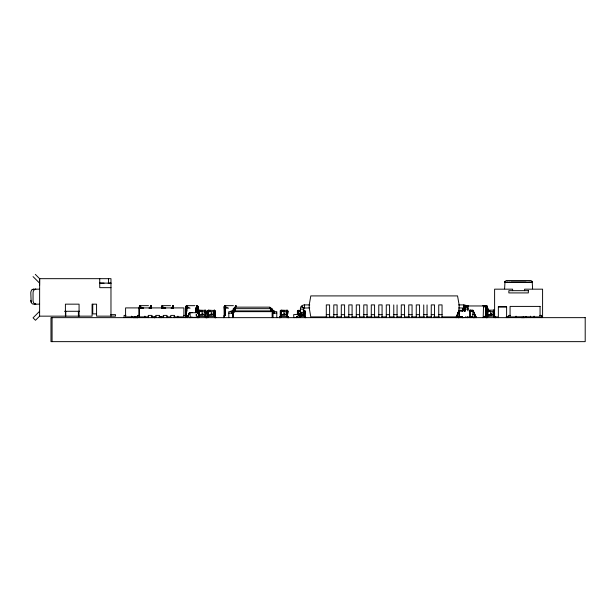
<?xml version="1.0" encoding="UTF-8"?>
<svg xmlns="http://www.w3.org/2000/svg" width="616" height="616" viewBox="0 0 616 616"><rect width="100%" height="100%" fill="white"/><g stroke="black" fill="none" stroke-linecap="round" stroke-linejoin="round"><path stroke-width="0.92" d="M473.835 311.927L473.157 310.279L469.97 310.156L469.977 317.633L472.549 317.248L474.074 317.648L474.474 316.786L475.768 317.648M483.19 317.648L483.498 306.706L487.187 306.56L487.148 314.845L486.963 310.241M197.528 313.19L197.466 306.329L197.759 313.097M161.584 308.47L161.6 306.56L161.5 308.362M233.287 316.755L233.31 313.151L228.813 313.151M151.274 307.869L151.251 306.052L150.358 305.96L150.681 305.675L151.405 306.56L151.351 308.385L151.29 306.106L150.512 305.659L151.39 306.383L151.005 308.508L151.005 306.706M173.442 308.385L173.373 306.106L172.596 305.659L173.481 306.383L173.196 306.706L173.227 305.921L172.449 305.96L173.342 306.052L173.496 308.362M197.805 313.305L197.713 306.052L196.82 305.96L197.605 305.921L197.567 306.706L197.851 306.383L196.966 305.659L197.867 306.56L197.867 312.866M39.609 285.416L39.655 278.725L35.297 274.359M151.236 307.946L151.251 306.052L151.059 308.27M197.636 313.613L197.713 306.052L197.544 312.897M214.314 310.171L213.991 310.456L215.038 311.057L214.684 316.886L214.738 311.203L214.137 310.156L214.776 310.418L214.776 317.386L214.884 310.549L208.439 310.156L207.546 311.057L207.546 316.755L207.969 317.017L206.791 317.648L207.068 316.809L206.814 317.648M304.604 317.425L305.482 317.525L305.359 317.125L305.659 317.648L304.604 317.425L305.659 317.648L305.382 316.786L305.636 317.648L304.912 316.894L305.374 317.648L305.474 316.971L304.912 316.894L304.905 317.648L304.011 310.156L304.905 311.057L304.55 316.886L304.612 311.203L303.857 310.456L304.889 310.88L304.643 317.386L304.758 310.549L303.857 310.456M494.209 314.992L494.248 311.203L493.647 310.156L494.286 310.418L494.386 317.263M472.857 311.057L472.765 316.755L470.008 316.886L472.449 317.109L470.047 316.755L470.016 311.203L472.857 311.057L472.703 310.156M487.187 306.56L487.048 315.153L486.732 305.775L483.075 305.659M233.125 313.367L233.156 311.658L233.11 313.452M504.596 288.835L505.028 281.273L504.92 282.382L505.312 281.835L505.551 282.382L506.237 281.835L506.568 282.382L507.576 281.835L507.961 282.382L509.293 281.835L509.671 282.382L511.326 281.835L525.872 281.835L527.527 282.382L527.904 281.835L529.236 282.382L529.621 281.835L530.63 282.382L530.961 281.835L531.647 282.382L531.885 281.835L532.278 282.382L532.17 281.273L532.601 288.835M464.218 310.379L464.472 305.659L468.06 305.659M486.34 314.799L486.432 311.203L486.563 316.601L486.563 311.203M139.439 315.839L139.524 313.097M139.663 308.531L139.817 306.329M161.746 308.531L161.9 306.329M197.135 305.675L197.867 306.56L197.674 312.951L197.436 306.291L197.482 313.359M234.057 310.156L235.62 307.746M140.163 306.699L140.317 305.659L148.479 305.659M162.254 306.699L162.401 305.659L170.563 305.659M186.625 306.699L186.771 305.659L194.933 305.659M225.086 306.699L225.233 305.659L233.395 305.659M456.302 317.648L456.325 316.894L456.833 316.971L455.863 317.648L456.756 316.077M269.977 307.746L270.786 308.408L270.786 310.156L271.048 309.409L270.124 307.908M231.916 313.452L231.993 311.658L232.124 313.452M456.795 317.648L457.742 316.786L458.15 317.648L462.2 317.386L462.2 316.601L460.26 316.601L462.216 317.017L462.239 317.633M140.186 306.106L140.163 306.56L143.628 308.169L140.071 308.115M162.27 306.106L162.254 306.56L165.712 308.169L162.162 308.115M186.64 306.106L186.625 306.56L190.082 308.169L186.532 308.115A17.21 0.447 -86.8 0 1 185.963 316.516L185.254 317.648M199.784 311.927L199.299 310.156L205.636 310.418L205.898 316.755L205.359 317.579L206.653 317.648L206.375 316.786L206.63 317.648L205.267 317.225M208.924 311.927L208.439 310.156L207.838 311.203L207.9 316.886L207.838 311.203L208.593 310.456L207.808 310.418L207.546 311.057M225.102 306.106L225.086 306.56L228.544 308.169L224.994 308.115A17.21 0.447 -86.8 0 1 224.424 316.516L223.716 317.648M281.658 311.927L281.173 310.156L287.51 310.418L287.51 317.386L287.618 310.549L286.725 310.456L287.325 310.279L287.772 311.057L287.372 316.978L287.772 311.057L286.871 310.156L287.772 317.648M298.791 311.927L298.313 310.156L297.713 311.203L297.513 314.899M462.2 311.203L462.239 310.171L462.2 311.203L459.367 311.057L458.997 316.154L459.451 316.755L462.2 316.601L459.775 317.109L462.216 317.017L460.129 317.263L462.2 317.386L462.208 316.886M470.031 310.549L469.977 310.171M470.047 316.924L470.023 317.386L474.074 317.648L474.366 316.809L475.429 317.648M198.406 316.755L198.706 311.203L199.299 310.156L198.406 311.057L198.475 317.109L198.706 316.601M280.272 311.057L280.542 310.418L281.327 310.456L280.573 311.203L280.634 316.886L280.573 311.203L281.173 310.156L280.272 311.057L280.272 316.755L280.704 317.017L279.525 317.648L279.803 316.809L279.525 317.648L280.819 317.579M487.818 310.51L487.056 311.057L487.125 317.109L487.356 311.203L487.949 310.156L493.647 310.156L494.425 310.603L494.194 316.886M234.804 309.409C236.505 305.759 234.696 307.184 234.057 309.409M273.473 313.452L273.604 311.658L273.681 313.452M185.963 316.516L186.055 315.292L185.478 315.392L185.555 315.808L186.055 315.292M224.424 316.516L224.517 315.292L223.939 315.392L224.016 315.808L224.517 315.292M467.613 309.933L467.698 305.675L467.606 309.17M483.06 317.348L484.307 317.348L483.506 317.386L483.545 316.924M298.475 315.276L298.013 312.443L298.714 312.789L297.859 313.798M161.092 317.648L161.592 316.516M223.924 317.648L224.016 316.747M471.356 317.648L470.008 317.017M192.154 312.705L190.059 312.42L189.312 312.851A22.661 22.43 22.6 0 1 187.911 316.501L187.387 317.648M39.655 278.725L39.609 316.154L35.482 320.274L33.048 317.841L39.609 311.28M198.406 317.648L199.006 312.443L199.707 312.789L198.852 313.798L200.285 315.276L199.469 315.276L199.545 314.468L198.706 315.123L199.43 315.677L198.083 317.648M207.546 317.648L208.146 312.443L208.847 312.789L207.992 313.798L209.425 315.276L208.608 315.276L208.685 314.468L207.838 315.123L208.57 315.677L207.222 317.648M280.272 317.648L280.873 312.443L281.581 312.789L280.727 313.798L282.159 315.276L281.343 315.276L281.412 314.468L280.573 315.123L281.304 315.677L279.957 317.648M487.056 317.648L487.656 312.443L488.357 312.789L487.502 313.798L488.935 315.276L488.118 315.276L488.195 314.468L487.348 315.123L488.08 315.677L486.732 317.648M274.32 313.367L274.536 310.903L231.062 310.903L231.062 311.658M274.236 313.452L274.536 311.658M214.684 316.886L215.038 311.057L214.137 310.156L215.038 317.648M234.511 310.156L234.542 309.055L235.736 307.746M304.55 316.886L304.905 311.057L304.181 310.171M463.571 306.699L464.472 305.659M192.308 317.348L189.597 317.648L192.154 317.348L190.213 317.348L190.059 312.42M208.293 311.057L213.629 311.927L214.291 311.057L213.352 311.927L214.437 312.443L213.498 313.636L214.591 313.798L212.874 314.476L213.636 315.276L214.738 315.123L213.868 314.468M281.027 311.057L286.363 311.927L287.025 311.057L286.086 311.927L287.171 312.443L286.232 313.636L287.325 313.798L285.608 314.476L286.371 315.276L287.472 315.123L286.71 315.677L287.626 316.408L280.426 316.408M309.74 304.905L304.566 304.905A4.197 4.197 0 0 0 301.601 306.137L301.078 306.776A4.197 4.197 0 0 0 300.369 309.109L300.192 313.413L298.999 314.191L293.624 314.661L293.886 317.648L300.084 317.032L302.687 315.076A4.497 4.497 0 0 0 303.365 312.697L303.365 309.109L303.965 308.069L309.74 307.908M161.046 317.117L160.753 317.648L161.731 317.348M223.877 317.117L223.585 317.648L224.563 317.348M462.2 310.418L459.066 310.279L457.134 315.307M139.416 315.569L139.416 306.56L140.317 305.659L139.732 308.508M161.507 308.47L161.623 306.106L162.262 306.013M185.87 315.569L185.901 316.963L185.87 306.56L186.633 306.013M186.271 306.329L186.232 316.894M205.498 316.978L205.898 311.057L204.997 310.156L205.883 310.88L205.475 317.017M214.638 316.978L215.038 316.755L214.638 310.834M224.732 306.329L224.363 316.963L224.332 306.56L225.233 305.659L224.347 306.383L224.532 312.889M297.413 314.853L297.413 311.057L298.175 310.51M304.504 316.978L304.905 316.755L304.504 310.834M459.513 311.203L459.89 310.556M463.571 306.56L463.694 306.106M464.472 306.706L464.849 306.06M458.612 311.057L456.579 316.408L457.218 315.123M297.02 317.409L296.666 317.648L296.935 316.809L296.666 317.648L297.189 317.294M486.324 317.648L486.578 316.809L486.301 317.648L487.595 317.579M161.954 308.508L161.931 306.291L161.515 306.383L161.569 308.239M189.05 313.698L187.31 317.648L189.312 312.851M296.843 317.525L296.958 317.148L296.666 317.648M462.254 317.648L460.468 317.425L460.86 317.648M469.97 310.156L472.834 310.603L470.008 310.787L471.956 310.834L470.016 311.203M160.884 317.648L161.184 316.747M235.058 308.408L234.804 310.156L234.811 308.408M457.827 313.652L458.127 312.797L457.773 313.798M463.047 309.648L463.386 308.115A17.21 17.179 25.3 0 1 462.577 311.142M139.532 310.102L139.432 306.383L140.317 305.659M224.524 310.818L224.347 306.383L225.233 305.659M188.504 315.184L188.211 315.862L188.642 314.838M188.211 315.862L188.496 315.192M457.149 315.276L457.511 314.468M207.946 316.978L207.546 316.755M280.673 316.978L280.272 316.755M487.456 316.978L487.356 311.203L487.949 310.156L487.056 311.057M150.982 306.291L150.681 305.675M487.056 316.755L487.687 317.225L486.301 317.648L486.602 317.148L486.478 317.525L487.356 317.425L487.356 316.601M507.646 317.648L508.169 316.501M467.744 305.96L467.636 309.409M236.228 306.56L235.428 305.659L236.313 306.383L236.028 306.706L236.059 305.921L235.281 305.96L236.174 306.052L236.028 306.706M198.406 311.057L198.668 310.418L199.453 310.456L198.706 311.203L198.752 315.939M205.598 317.425L206.468 317.525L206.352 317.125L206.653 317.648L205.598 317.425L205.498 310.834M297.744 314.045L297.428 310.88L298.46 310.456M487.071 310.88L488.103 310.456M139.532 309.04L139.432 306.383L140.463 305.96M161.584 308.154L161.515 306.383L162.401 305.659M161.5 306.56L162.131 306.083M186.14 305.921L186.302 317.024L185.893 306.383L186.925 305.96L186.171 306.706L186.271 316.978M224.963 306.083L224.632 315.7M459.513 310.156L459.451 316.755M487.949 310.156L487.803 311.057L493.139 311.927L493.801 311.057L493.647 310.156L494.548 311.057L494.548 316.755L494.394 310.549L493.501 310.456L493.824 310.171M458.658 317.648L459.405 316.516L458.458 317.648M505.312 281.835L504.92 282.382L504.843 281.835M205.174 310.171L204.851 310.456L205.898 311.057L205.544 316.886L205.898 311.057L204.997 310.156L205.151 311.057L204.489 311.927L199.153 311.057M303.503 311.927L304.158 311.057L303.226 311.927L304.312 312.443L303.58 312.789L304.458 313.798L302.741 314.476L303.511 315.276L304.612 315.123L303.85 315.677L304.758 316.408L299.245 316.077M207.838 316.601L207.846 317.425L206.791 317.648L207.091 317.148L206.968 317.525L207.846 317.425M280.573 316.601L280.704 317.017M472.603 316.978L471.956 317.348M486.563 316.978L485.909 317.348M148.98 308.169L150.658 306.56L150.512 305.659M171.063 308.169L172.742 306.56L172.596 305.659M492.869 311.927L493.947 312.443L493.216 312.789L494.101 313.798L492.384 314.476L493.147 315.276L494.248 315.123L493.801 311.057M487.479 317.017L487.356 317.425M287.048 310.171L286.725 310.456L287.757 310.88L287.418 316.886L287.772 311.057L287.372 310.834M467.983 310.903L467.983 309.109A4.197 4.197 0 0 0 467.275 306.776L466.751 306.137L464.387 308.069L458.612 307.908M214.738 315.123L213.983 315.677L214.892 316.408L207.692 316.408M483.506 317.386L486.471 317.217M484.122 317.448L485.801 317.117M456.456 317.648L457.857 316.809L458.15 317.648L460.468 317.425M39.609 304.158L33.495 304.158A3.812 2.695 -90 0 1 31.162 302.256L30.8 292.977A3.812 2.695 -90 0 1 32.148 289.674L33.495 289.166L39.609 289.166M34.396 289.674L35.743 289.166L34.396 289.674A3.812 2.695 -90 0 0 33.048 292.977L33.048 300.354A3.812 2.695 -90 0 0 34.396 303.65L35.043 304.027A3.812 2.695 -90 0 0 35.743 304.158L34.396 303.65M471.756 317.425L473.042 317.125L474.074 317.648M151.105 306.706L151.005 306.329L151.405 308.362M205.151 311.057L205.297 312.443L204.566 312.789L205.451 313.798L205.898 317.648M235.736 307.33L235.443 307.33M458.15 317.648L459.267 317.148L460.653 317.525M467.275 306.776L464.387 308.069L464.988 310.903M505.844 280.465L531.354 280.465M198.552 316.408L205.752 316.408L204.843 315.677L205.598 315.123L204.497 315.276L203.734 314.476L205.451 313.798L205.297 312.443M487.202 316.408L493.524 316.077L494.402 316.408L494.548 317.648L494.556 316.894L495.218 317.648M32.148 289.674L33.495 289.166M521.713 317.348L523.662 317.348L523.662 316.84M156.425 317.386L154.277 317.648L154.008 317.225L154.955 317.456L153.938 317.648M154.277 317.648L155.586 317.456L154.277 317.648L154.678 317.525M192.154 317.348L191.153 317.394L192.092 317.594M131.416 317.448L132.81 317.048L133.071 317.648L137.784 317.648L137.052 317.44M154.608 317.548L155.009 317.44M214.738 317.425L215.608 317.525L215.492 317.125L215.785 317.648L215.515 316.786L215.785 317.648L214.738 317.425L215.785 317.648L214.499 317.579M288.504 317.648L288.25 316.786L288.519 317.648L287.464 317.425L288.219 317.225L288.519 317.648L287.233 317.579M131.385 317.494L135.189 317.286M186.302 317.024L185.893 306.383L186.302 306.291L186.271 316.601M198.421 310.88L199.168 310.51M207.561 310.88L208.308 310.51M280.295 310.88L281.042 310.51M297.428 310.88L297.844 310.787L297.413 311.057M522.46 317.448L521.56 317.648L524.278 317.648L523.423 317.155L524.278 317.648M461.846 316.94L462.608 317.648L468.068 317.348M486.809 306.56L486.809 315.569L483.545 316.755L485.239 316.963L483.491 316.894L485.909 316.601M161.692 316.847L160.276 316.955L161.346 317.648L159.336 317.171M202.148 311.018L199.453 311.203L202.148 311.203M210.387 311.08L208.593 311.203L210.387 311.203M284.022 311.018L281.327 311.203L284.022 311.203M300.262 311.08L298.46 311.203L300.262 311.203M489.905 311.08L488.103 311.203L489.905 311.203M271.025 310.726L272.911 310.603L272.934 311.057L271.04 311.157M198.945 317.579L197.651 317.648L197.929 316.809L197.651 317.648L198.56 317.263M149.426 308.169L150.751 308.115M171.518 308.169L172.834 308.115M235.666 308.115L234.35 308.169L234.573 312.043M134.935 316.716L134.935 317.348L138.053 317.348M154.008 317.348L155.74 317.294M287.464 317.425L288.342 317.525L288.226 317.125L288.519 317.648M39.609 278.671L110.972 278.671L110.972 316.154M504.712 282.382L532.486 282.382L532.401 281.805M99.461 283.114L110.972 283.114M99.73 283.168L104.035 283.168M108.162 283.168L110.972 283.168M110.972 287.664L99.73 287.664L99.73 278.671M458.612 304.905L463.786 304.905A4.197 4.197 0 0 1 466.751 306.137M467.105 305.96L484.03 305.96M139.416 306.56L139.455 315.153L139.416 306.56L139.817 308.508L139.817 306.706M151.405 306.56L151.313 308.4M185.87 306.56L185.909 315.153L185.893 306.383M224.332 306.56L224.37 315.153L224.332 306.56L224.725 315.7L224.732 306.706L224.986 315.7M463.971 311.165L463.948 306.56L467.59 306.383M465.219 306.706L467.636 306.706L465.219 306.329L465.219 311.203M498.359 306.93L506.606 306.93M236.305 307.153L269.292 307.153M300.369 309.109L303.365 309.109M464.988 309.109L467.983 309.109M270.955 310.156L273.235 310.279L273.912 311.927M199.453 310.834L202.148 310.834M208.593 310.834L210.387 310.834M234.804 310.757L232.748 310.757L233.31 308.655L272.287 308.655L272.85 310.757L270.786 310.757L272.033 311.203L270.74 311.203M281.327 310.834L284.022 310.834M298.46 310.834L300.262 310.834M488.103 310.834L489.905 310.834M64.534 311.28L79.618 311.28M190.213 312.705L198.691 312.705M300.369 312.697L303.365 312.697M276.784 313.151L272.287 313.151L272.31 316.755M96.581 313.875L92.746 313.875L92.746 304.258M110.764 314.653L115.531 314.653L115.531 316.154L96.581 316.154L96.581 304.158L92.084 304.158L92.084 316.154L39.609 316.154M326.303 314.661L329.606 314.661M333.803 314.661L337.098 314.661M341.295 314.661L344.598 314.661M348.795 314.661L352.09 314.661M356.287 314.661L359.59 314.661M363.786 314.661L367.082 314.661M371.279 314.661L374.582 314.661M378.778 314.661L382.074 314.661M386.278 314.661L389.574 314.661M393.77 314.661L397.066 314.661M401.27 314.661L404.566 314.661M408.762 314.661L412.058 314.661M416.262 314.661L419.558 314.661M423.754 314.661L427.05 314.661M431.254 314.661L434.55 314.661M438.746 314.661L442.049 314.661M125.964 315.4L124.086 315.4L124.086 317.648M139.293 315.4L137.414 315.4L137.414 317.648M183.522 315.4L185.393 315.4L185.393 317.648M510.456 315.4L508.585 315.4L508.585 317.648M539.693 315.4L541.564 315.4L541.564 317.648M138.03 316.901L125.587 316.901L125.587 307.908L183.891 307.908L183.891 316.901L174.32 316.901M148.487 316.901L138.916 316.901L138.916 307.908M151.428 316.901L156.21 316.901M159.013 316.901L163.794 316.901M166.666 316.901L170.493 316.901M327.104 316.901L310.803 316.901L309.217 307.908L309.217 304.905L310.803 295.911L457.549 295.911L459.136 304.905L459.136 307.908L457.549 316.901L441.788 316.901M328.967 316.901L333.818 316.901M336.613 316.901L341.495 316.901M344.267 316.901L349.164 316.901M351.913 316.901L356.695 316.901M359.559 316.901L364.51 316.901M366.428 316.901L372.187 316.901M373.904 316.901L378.902 316.901M381.55 316.901L386.571 316.901M389.204 316.901L394.248 316.901M396.85 316.901L401.632 316.901M404.496 316.901L409.594 316.901M411.511 316.901L416.932 316.901M418.842 316.901L424.578 316.901M426.488 316.901L431.654 316.901M433.572 316.901L439.323 316.901M497.613 316.901L494.61 316.901L494.61 313.074M506.198 316.901L509.062 316.901M541.087 316.901L542.588 316.901L542.588 289.166L524.593 289.166L524.593 290.667M134.935 317.348L137.707 317.348M151.575 317.348L156.202 317.348M190.213 317.348L198.691 317.348M508.177 317.348L509.324 317.348M515.677 317.348L530.915 317.348M483.491 316.894L485.909 316.978L485.909 306.329L483.498 306.706L483.414 305.659M472.934 314.507L474.728 314.661L474.466 317.648L471.779 317.417M271.032 310.41L272.911 310.603L272.788 310.156M205.906 316.894L206.576 317.648M493.008 313.636L494.101 313.798M303.372 313.636L304.458 313.798M137.784 317.648L136.367 317.332M298.159 311.057L300.831 311.488M468.268 317.032L469.092 317.178M35.043 304.027L35.743 304.158M483.144 305.96L486.794 306.106L483.475 306.291L483.498 306.706L485.909 306.706L486.286 316.601L486.286 306.706M467.991 317.348L467.59 316.924M271.541 309.409L270.878 307.815L269.585 307.199L270.786 309.409M494.148 310.834L494.548 311.057L494.286 317.386L495.295 317.648L495.025 316.786L495.279 317.648L494.248 317.425L495.118 317.525L495.002 317.125L495.295 317.648M460.26 317.348L459.613 316.978M159.251 317.048L160.645 317.448M270.147 307.33L269.862 307.33M302.687 315.076L299.692 313.952L302.187 315.738M172.765 305.675L173.496 306.56M301.078 306.776L303.965 308.069L301.601 306.137M225.094 306.013L224.455 306.106L224.632 306.706L224.347 306.383M140.179 306.013L139.532 306.106L139.716 306.706L139.432 306.383M134.504 316.408L135.412 316.94M486.286 306.06L486.663 306.706M33.048 276.607L39.609 283.168M174.043 317.448L173.851 317.017M151.959 317.448L151.959 317.217M298.552 314.468L299.291 315.276M286.44 312.789L287.325 313.798M213.706 312.789L214.591 313.798M235.966 306.421L235.597 305.675M270.54 308.408L271.086 310.156L270.786 308.408M299.26 317.178L298.999 314.191L300.862 316.732M483.19 305.659L483.491 306.421L483.437 305.675L487.11 305.775L488.111 309.756M467.944 317.648L467.644 316.894M475.467 316.093L476.276 317.648M235.428 305.659L235.582 306.56L233.895 308.169L234.103 312.043M196.966 305.659L197.12 306.56L195.434 308.169L195.642 312.043M475.637 316.408L473.981 312.443L476.361 317.648M526.318 317.209L525.956 316.501L526.48 317.648M206.306 317.648L205.398 315.862M174.243 317.648L173.951 317.063M151.867 317.063L152.16 317.648M462.331 316.986L462.608 317.648M298.999 314.191L300.084 317.032M30.8 300.354L31.162 302.256M487.749 308.115L487.749 308.115A17.21 17.179 -25.3 0 0 488.08 309.648M467.652 306.291L467.636 309.617M196.111 312.043L195.888 308.169L197.205 308.115A17.21 0.447 86.8 0 0 197.49 312.589M225.148 310.302L225.009 306.706L225.009 315.7M186.717 311.203L186.548 306.706L186.548 311.203M162.247 308.508L162.177 306.706L162.177 308.508M140.155 308.508L140.086 306.706L140.086 308.508M197.513 306.421L197.728 313.105M151.051 306.421L151.113 308.331M197.343 312.104L197.189 306.706L197.189 312.104M186.271 306.706L186.394 311.203M150.781 308.508L150.735 306.706L150.735 308.508M463.948 306.56L464.01 310.379M197.528 313.005L197.466 306.706L197.567 313.005M173.111 308.508L173.096 306.706L173.096 308.508M534.072 316.154L534.072 317.648M530.592 316.154L530.592 317.648M516.077 316.154L516.077 317.648M512.604 290.667L512.604 289.166L494.61 289.166L494.61 311.165M506.606 317.648L506.606 306.737L498.359 306.737L498.359 317.648M464.849 306.706L464.849 311.203M464.325 306.56L464.325 311.065M463.786 304.905L463.786 307.908M442.049 317.648L442.049 304.905L438.746 304.905L438.746 317.648M434.55 317.648L434.55 304.905L431.254 304.905L431.254 317.648M427.05 304.905L427.05 317.648M423.754 304.905L423.754 317.648M419.558 317.648L419.558 304.905L416.262 304.905L416.262 317.648M412.058 317.648L412.058 304.905L408.762 304.905L408.762 317.648M404.566 317.648L404.566 304.905L401.27 304.905L401.27 317.648M397.066 304.905L397.066 317.648M393.77 304.905L393.77 317.648M389.574 317.648L389.574 304.905L386.278 304.905L386.278 317.648M382.074 317.648L382.074 304.905L378.778 304.905L378.778 317.648M374.582 317.648L374.582 304.905L371.279 304.905L371.279 317.648M367.082 317.648L367.082 304.905L363.786 304.905L363.786 317.648M359.59 317.648L359.59 304.905L356.287 304.905L356.287 317.648M352.09 317.648L352.09 304.905L348.795 304.905L348.795 317.648M344.598 317.648L344.598 304.905L341.295 304.905L341.295 317.648M337.098 317.648L337.098 304.905L333.803 304.905L333.803 317.648M329.606 317.648L329.606 304.905L326.303 304.905L326.303 317.648M304.566 304.905L304.566 307.908M276.784 317.648L276.784 311.658L228.813 311.658L228.813 317.648M273.034 313.151L273.034 317.648M272.287 311.658L272.287 317.648M271.541 308.655L271.541 311.658M270.786 308.655L270.786 311.658M235.281 306.706L235.281 308.508M234.804 308.655L234.804 311.658M234.057 308.655L234.057 311.658M233.31 311.658L233.31 317.648M232.555 313.151L232.555 317.648M225.387 306.706L225.387 308.508M196.82 306.706L196.82 312.104M186.925 306.706L186.925 311.203M177.893 316.154L177.893 317.648M174.52 317.648L174.52 315.4L170.778 315.4L170.778 317.648M172.449 306.706L172.449 308.508M167.028 317.648L167.028 315.4L163.279 315.4L163.279 317.648M162.547 306.706L162.547 308.508M159.529 317.648L159.529 315.4L155.786 315.4L155.786 317.648M152.036 317.648L152.036 315.4L148.287 315.4L148.287 317.648M150.358 306.706L150.358 308.508M144.914 316.154L144.914 317.648M140.463 306.706L140.463 308.508M131.585 316.154L131.585 317.648M108.531 278.671L108.531 283.36M79.071 316.154L79.071 304.158L65.404 304.158L65.404 316.154M78.386 311.28L78.386 316.154M65.781 311.28L65.781 316.154M52.075 317.648L52.075 341.641M196.643 314.437A17.071 1.278 84.2 0 1 196.727 316.185M196.173 314.306A17.048 1.394 84.3 0 1 196.242 316.046M202.033 312.797L202.025 313.652L203.003 313.644L202.033 312.797M211.173 312.797L211.165 313.652L212.143 313.644L211.173 312.797M283.907 312.797L283.899 313.652L284.877 313.644L283.907 312.797M301.039 312.797L301.039 313.652L302.017 313.644L301.039 312.797M490.683 312.797L490.675 313.652L491.653 313.644L490.683 312.797M201.009 314.483L200.978 315.292L203.057 315.3L203.034 314.483L201.009 314.483M210.148 314.483L210.118 315.292L212.197 315.3L212.174 314.483L210.148 314.483M282.883 314.483L282.852 315.292L284.931 315.3L284.908 314.483L282.883 314.483M300.023 314.483L299.984 315.292L302.063 315.3L302.04 314.483L300.023 314.483M489.658 314.483L489.628 315.292L491.707 315.3L491.683 314.483L489.658 314.483M215.6 316.971L215.5 317.648L215.046 316.894L215.6 316.971M288.334 316.971L288.234 317.648L287.78 316.894L288.334 316.971M463.371 308.169L463.024 309.756L463.371 308.169M197.952 317.148L197.836 317.525L198.706 317.425L197.651 317.648L197.952 317.148M279.826 317.148L279.702 317.525L280.58 317.425L279.525 317.648L279.826 317.148M198.383 316.894L197.936 317.648L197.836 316.971L198.383 316.894M207.523 316.894L207.076 317.648L206.976 316.971L207.523 316.894M280.257 316.894L279.81 317.648L279.71 316.971L280.257 316.894M297.389 316.894L296.95 317.648L296.85 316.971L297.389 316.894M487.033 316.894L486.586 317.648L486.486 316.971L487.033 316.894M139.601 315.292L139.101 315.808L139.601 315.292M465.865 317.078L465.142 317.263L467.321 317.648L465.865 317.078M494.248 315.123L493.493 315.677L494.402 316.408L494.248 315.123M475.898 316.894L475.39 316.971L476.183 317.648L475.898 316.894M471.956 316.601L470.008 316.886L471.956 316.601M528.343 290.667L508.855 290.667L508.855 292.916L528.343 292.916L528.343 290.667M540.063 306.406L510.079 306.406L510.079 316.901L540.063 316.901L540.063 306.406M585.2 317.648L50.974 317.648L50.974 341.641L585.2 341.641L585.2 317.648M467.005 317.448L467.005 317.448M474.397 313.652L474.097 312.797L474.389 313.644M172.873 308.508L172.819 306.706L172.819 308.508M486.663 316.601L486.609 311.203L486.663 316.601"/></g></svg>
